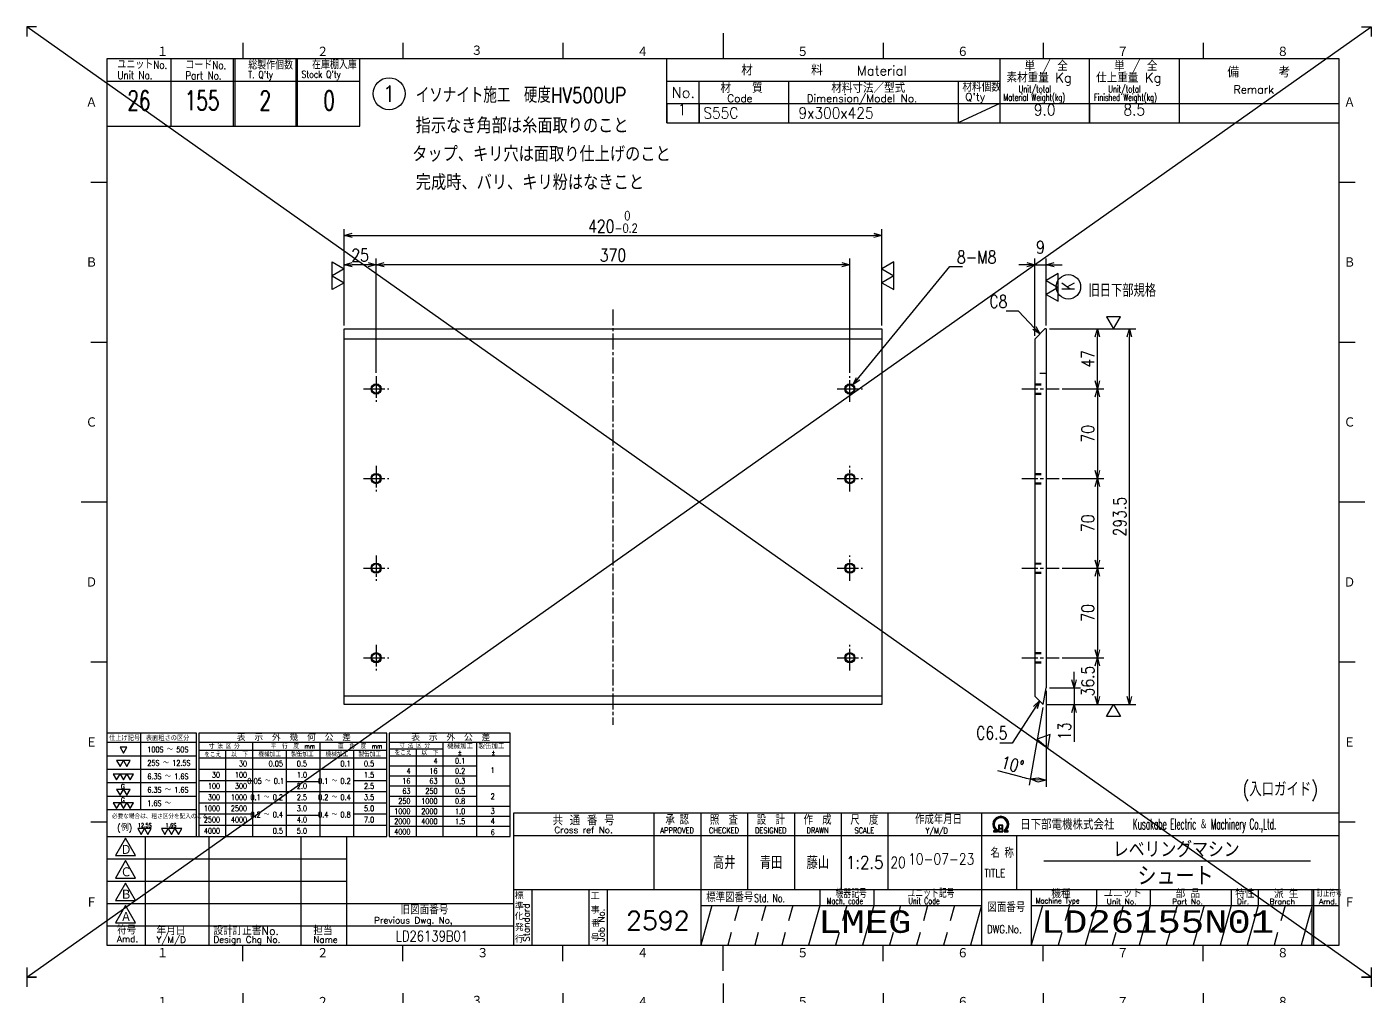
# Model space of a CAD drawing. Extents: x 0 to 1050, y 0 to 1485.
# Drawn here: x 0 to 1050, y 728 to 1485 of the extents above; entities that cross this region are included whole.
import ezdxf
from ezdxf.enums import TextEntityAlignment as Align

# ---------------------------------------------------------------- set-up
doc = ezdxf.new("R2010")
doc.units = 0
doc.header["$LTSCALE"] = 2.5
for name, pattern in [('GEN3A', [3.5, 2, -1.5]), ('GEN7A', [7.5, 5, -0.75, 1, -0.75]), ('HIDDEN2', [3.5, 2, -1.5])]:
    doc.linetypes.add(name, pattern=pattern)
doc.layers.get('0').update_dxf_attribs({"linetype": 'CONTINUOUS'})
doc.layers.get('DEFPOINTS').update_dxf_attribs({"linetype": 'CONTINUOUS'})
for name, color, linetype in [('2', 5, 'CONTINUOUS'), ('4', 3, 'CONTINUOUS'), ('5', 3, 'CONTINUOUS'), ('6', 52, 'CONTINUOUS'), ('7A', 4, 'GEN7A'), ('8', 1, 'CONTINUOUS'), ('9', 3, 'HIDDEN2'), ('RAHM2', 1, 'CONTINUOUS'), ('RAHM3', 52, 'CONTINUOUS')]:
    doc.layers.add(name, color=color, linetype=linetype)
doc.styles.add('DIMENSION', font='monotxt.shx', dxfattribs={"bigfont": 'bigfont.shx'})
doc.styles.get("Standard").update_dxf_attribs({"font": 'romans.shx', "width": 0.8, "bigfont": 'extfont.shx'})
doc.dimstyles.new('GEN-ISO', dxfattribs={"dimscale": 2.5, "dimtxt": 4, "dimasz": 2.5, "dimexe": 2, "dimexo": 1, "dimgap": 1, "dimtad": 3, "dimdec": 3, "dimrnd": 0.001, "dimdsep": 46, "dimtxsty": 'Standard', "dimblk": 'OPEN30', "dimcen": 0, "dimclrt": 52, "dimadec": 0, "dimazin": 0, "dimtp": 0.1, "dimtm": 0.1, "dimtfac": 0.6, "dimtdec": 3, "dimtmove": 2, "dimatfit": 3, "dimldrblk": 'OPEN30', "dimfxl": 1, "dimarcsym": 0})

# ---------------------------------------------------------------- blocks, each defined once
blk = doc.blocks.new('1A3ﾌﾞﾋﾝ')
at = {"layer": 'RAHM2', "color": 5, "linetype": 'Continuous'}
for p, q in [((3, 297), (0, 297)), ((0, 297), (0, 294)), ((217.5, 295), (217.5, 287)), ((417, 297), (420, 297)), ((420, 297), (420, 294)), ((67.5, 292), (67.5, 287)), ((117.5, 292), (117.5, 287)), ((167.5, 292), (167.5, 287)), ((267.5, 292), (267.5, 287)), ((317.5, 292), (317.5, 287)), ((367.5, 292), (367.5, 287)), ((410, 287), (25, 287)), ((25, 287), (25, 10)), ((104, 266), (104, 287)), ((410, 10), (410, 287)), ((25, 266), (64.5, 266)), ((64.5, 266), (104, 266)), ((20, 248.5), (25, 248.5)), ((410, 248.5), (415, 248.5)), ((20, 198.5), (25, 198.5)), ((410, 198.5), (415, 198.5)), ((17, 148.5), (25, 148.5)), ((410, 148.5), (418, 148.5)), ((20, 98.5), (25, 98.5)), ((410, 98.5), (415, 98.5)), ((20, 48.5), (25, 48.5)), ((410, 48.5), (415, 48.5)), ((25, 10), (410, 10)), ((67.5, 5), (67.5, 10)), ((117.5, 5), (117.5, 10)), ((217.5, 2), (217.5, 10)), ((267.5, 5), (267.5, 10)), ((317.5, 5), (317.5, 10)), ((367.5, 5), (367.5, 10)), ((0, 3), (0, 0)), ((0, 0), (3, 0)), ((420, 0), (417, 0)), ((420, 3), (420, 0))]:
    blk.add_line(p, q, dxfattribs=at)
at = {"layer": 'RAHM2', "color": 7, "linetype": 'Continuous'}
for p, q in [((45, 287), (45, 266)), ((64.5, 287), (64.5, 266)), ((65, 287), (65, 266)), ((84, 287), (84, 266)), ((84.5, 287), (84.5, 266)), ((200, 267), (200, 287)), ((304, 287), (304, 267)), ((332, 267), (332, 287)), ((360, 287), (360, 267)), ((25, 280), (64.5, 280)), ((64.5, 280), (104, 280)), ((200, 280), (304, 280)), ((210, 267), (210, 280)), ((238, 280), (238, 267)), ((291, 280), (291, 267)), ((200, 273), (410, 273)), ((200, 267), (410, 267)), ((195.93, 51.26), (195.93, 27.42)), ((210.55, 51.26), (210.55, 10)), ((225.18, 51.26), (225.18, 27.42)), ((239.8, 51.26), (239.8, 27.42)), ((254.43, 51.26), (254.43, 27.42)), ((269.05, 51.26), (269.05, 27.42)), ((298.3, 51.26), (298.3, 10)), ((25, 44), (100, 44)), ((37, 44), (37, 10)), ((56.8, 44), (56.8, 10)), ((85.6, 44), (85.6, 10)), ((100, 10), (100, 44)), ((152.05, 44.26), (410, 44.26)), ((269.05, 44.26), (269.05, 27.42)), ((298.3, 44.26), (298.3, 44.26)), ((309.17, 44.26), (309.17, 27.42)), ((25, 37), (100, 37)), ((25, 30), (100, 30)), ((152.05, 27.42), (410, 27.42)), ((157.77, 27.42), (157.77, 10)), ((175.59, 27.42), (175.59, 10)), ((181.3, 27.42), (181.3, 10)), ((247.73, 27.42), (247.73, 22.42)), ((264.59, 27.42), (264.59, 22.42)), ((313.83, 27.42), (313.83, 10)), ((334.15, 27.42), (334.15, 22.42)), ((351, 27.42), (351, 22.42)), ((376.29, 27.42), (376.29, 22.42)), ((384.72, 27.42), (384.72, 22.42)), ((401.57, 10), (401.57, 27.42)), ((402.07, 10), (402.07, 27.42)), ((25, 23), (100, 23)), ((100, 23), (152.05, 23)), ((210.55, 22.42), (298.3, 22.42)), ((313.83, 22.42), (410, 22.42)), ((25, 16), (100, 16)), ((100, 16), (152.05, 16)), ((167.5, 5), (167.5, 10))]:
    blk.add_line(p, q, dxfattribs=at)
at = {"layer": 'RAHM2', "color": 3, "linetype": 'Continuous'}
for p, q in [((317.73, 36.35), (401.03, 36.35)), ((214.02, 22.42), (210.55, 10)), ((247.73, 22.42), (244.26, 10)), ((264.59, 22.42), (261.12, 10)), ((298.3, 22.42), (294.83, 10)), ((334.15, 22.42), (330.68, 10)), ((351, 22.42), (347.54, 10)), ((376.29, 22.42), (372.82, 10)), ((384.72, 22.42), (381.25, 10))]:
    blk.add_line(p, q, dxfattribs=at)
at = {"layer": 'RAHM2', "color": 3, "linetype": 'GEN3A'}
for p, q in [((222.44, 22.42), (218.98, 10)), ((230.87, 22.42), (227.41, 10)), ((239.3, 22.42), (235.84, 10)), ((256.16, 22.42), (252.69, 10)), ((273.01, 22.42), (269.55, 10)), ((281.44, 22.42), (277.98, 10)), ((289.87, 22.42), (286.41, 10)), ((325.72, 22.42), (322.25, 10)), ((342.57, 22.42), (339.11, 10)), ((359.43, 22.42), (355.97, 10)), ((367.86, 22.42), (364.39, 10)), ((393.14, 22.42), (389.68, 10))]:
    blk.add_line(p, q, dxfattribs=at)
at = {"layer": 'RAHM2', "color": 5, "linetype": 'Continuous'}
blk.add_lwpolyline([(410, 51.26), (152.05, 51.26), (152.05, 10)], dxfattribs=at)
at = {"layer": 'RAHM2', "color": 7, "linetype": 'Continuous'}
for points in [[(303.62, 47.51), (303.62, 45.4), (304.92, 45.4), (304.92, 47.51), (303.62, 47.51)], [(303.77, 47.36), (303.77, 46.53), (304.77, 46.53), (304.77, 47.36), (303.77, 47.36)], [(304.77, 46.38), (304.77, 45.55), (303.77, 45.55), (303.77, 46.38), (304.77, 46.38)], [(302.02, 45.4), (303.22, 45.4), (303.22, 46.01)], [(302.02, 45.58), (302.97, 45.58), (302.97, 45.91)], [(302.72, 45.82), (302.72, 45.75), (302.02, 45.75), (302.02, 45.4)], [(305.32, 45.98), (305.32, 45.4), (306.58, 45.4), (306.58, 45.75), (305.85, 45.75), (305.85, 45.8)], [(305.57, 45.87), (305.57, 45.58), (306.58, 45.58)]]:
    blk.add_lwpolyline(points, dxfattribs=at)
for points in [[(30.79, 43.41), (27.65, 37.97), (33.92, 37.97)], [(30.79, 36.41), (27.65, 30.97), (33.92, 30.97)], [(30.79, 29.41), (27.65, 23.97), (33.92, 23.97)], [(30.79, 22.41), (27.65, 16.97), (33.92, 16.97)]]:
    blk.add_lwpolyline(points, close=True, dxfattribs=at)
at = {"layer": 'RAHM2', "color": 3, "linetype": 'Continuous'}
for points in [[(317.29, 22.42), (313.83, 10)], [(401.57, 22.42), (401.57, 22.42), (398.11, 10)]]:
    blk.add_lwpolyline(points, dxfattribs=at)
at = {"layer": 'RAHM2', "color": 7, "linetype": 'Continuous'}
for radius, start, end in [(2.5, 308.2706, 230.8952), (2.28, 303.9949, 234.4013), (2.06, 299.8294, 238.4756)]:
    blk.add_arc((304.3, 47.76), radius, start, end, dxfattribs=at)
at = {"layer": 'RAHM2', "color": 5, "linetype": 'Continuous'}
for s, p in [('１', (40.6, 287.58)), ('２', (90.6, 287.58)), ('４', (190.6, 287.58)), ('５', (240.6, 287.58)), ('６', (290.6, 287.58)), ('７', (340.6, 287.58)), ('８', (390.6, 287.58)), ('Ａ', (18.36, 271.74)), ('Ａ', (411.44, 271.74)), ('Ｂ', (18.36, 221.74)), ('Ｂ', (411.44, 221.74)), ('Ｃ', (18.36, 171.74)), ('Ｃ', (411.44, 171.74)), ('Ｄ', (18.36, 121.74)), ('Ｄ', (411.44, 121.74)), ('Ｅ', (18.36, 71.74)), ('Ｅ', (411.44, 71.74)), ('Ｆ', (18.36, 21.74)), ('Ｆ', (411.44, 21.74)), ('１', (40.6, 5.87)), ('２', (90.6, 5.87)), ('３', (140.6, 5.87)), ('４', (190.6, 5.87)), ('５', (240.6, 5.87)), ('６', (290.6, 5.87)), ('７', (340.6, 5.87)), ('８', (390.6, 5.87))]:
    blk.add_text(s, height=3.31, dxfattribs=at).set_placement(p)
blk.add_text('３', height=3.31, dxfattribs=at).set_placement((140.6, 289.58), align=Align.MIDDLE)
at = {"layer": 'RAHM2', "color": 7, "linetype": 'Continuous'}
for s, height, width, p in [('ユニットNo.', 2.5, 0.8, (28.29, 283.92)), ('コードNo.', 2.5, 0.8, (49.52, 283.81)), ('総製作個数', 2.5, 0.8, (69.17, 283.72)), ('在庫棚入庫', 2.5, 0.8, (89.08, 283.82)), ('Unit No.', 2.5, 0.8, (28.29, 280.64)), ('Part No.', 2.5, 0.8, (49.52, 280.53)), ("T. Q'ty", 2.2, 0.8, (69.17, 280.96)), ("Stock Q'ty", 2.2, 0.8, (85.8, 281.06)), ('材料個数', 3, 0.8, (292.32, 276.75)), ('Unit/total', 2.2, 0.7, (309.86, 276.49)), ('Unit/total', 2.2, 0.7, (337.86, 276.49)), ('Material Weight(kg)', 2.2, 0.68, (305.1, 273.86)), ('Finished Weight(kg)', 2.2, 0.68, (333.46, 273.86)), ('作成年月日', 3, 0.7, (277.49, 47.82)), ('Y/M/D', 1.8, 0.8, (280.79, 44.87)), ('Kusakabe Electric ＆ Machinery Co.,Ltd.', 3.3108, 0.5, (345.56, 46.19)), ('名 称', 3, 0.7, (301.06, 37.33)), ('20', 3.5, 0.8, (269.81, 34.08)), ('TITLE', 2.5, 0.8, (299.18, 31.25)), ('標準図番号', 3, 0.7, (212.26, 23.44)), ('Std. No.', 2.5, 0.7, (227.23, 23.44)), ('機器記号', 2.5, 0.7, (252.65, 24.77)), ('ユニット記号', 2.5, 0.7, (275.14, 24.85)), ('訂正符号', 2, 0.7, (403.01, 25.16)), ('Mach. code', 2, 0.7, (249.86, 22.83)), ('Unit Code', 2, 0.7, (275.45, 22.83)), ('図面番号', 3, 0.7, (300.15, 20.37)), ('Machine Type', 1.7, 0.9, (315.15, 23.05))]:
    blk.add_text(s, height=height, dxfattribs=dict(at, width=width)).set_placement(p)
for s, height, p in [('単 / 全', 3, (311.71, 283.26)), ('単 / 全', 3, (339.71, 283.26)), ('材\u3000\u3000\u3000\u3000\u3000料', 3.311, (223.18, 281.82)), ('Material', 3, (259.34, 281.82)), ('素材重量 Kg', 3, (306.08, 279.63)), ('仕上重量 Kg', 3, (334.08, 279.63)), ('備     考', 3.311, (375.08, 281.21)), ('No.', 3.311, (201.5, 274.82)), ('材\u3000\u3000質', 3, (216.68, 276.39)), ('材料寸法／型式', 3, (251.33, 276.39)), ('Remark', 2.5, (377.03, 276.16)), ('Code', 2.4, (218.82, 273.45)), ('Dimension/Model No.', 2.4, (243.65, 273.45)), ("Q'ty", 2.4, (293.19, 273.93)), ('Ｄ', 3.2, (29.23, 38.2)), ('Ｃ', 3.2, (29.23, 31.2)), ('Ｂ', 3.2, (29.23, 24.2)), ('標', 2, (152.44, 24.43)), ('工', 2, (176.15, 24.24)), ('機種', 2.4, (320.08, 24.76)), ('ユニット', 2.4, (336.39, 24.96)), ('部 品', 2.4, (358.93, 24.79)), ('特性', 2.4, (377.55, 24.78)), ('派 生', 2.4, (389.65, 24.72)), ('旧図面番号', 2.5, (116.71, 19.69)), ('準', 2, (152.47, 21.11)), ('事', 2, (176.17, 19.92)), ('Unit No.', 1.7, (337.39, 22.76)), ('Part No.', 1.7, (357.81, 22.76)), ('Dir.', 1.7, (378.09, 22.76)), ('Branch', 1.7, (388.28, 22.76)), ('Amd.', 1.7, (403.74, 22.76)), ('Ａ', 3.2, (29.23, 17.2)), ('Previous Dwg. No,', 2, (108.5, 16.75)), ('化', 2, (152.37, 17.95)), ('番', 2, (176.31, 15.76)), ('Amd.', 2, (28.17, 10.93)), ('符号', 2.5, (28.17, 13.37)), ('Y/M/D', 2, (40.49, 10.7)), ('年月日', 2.5, (40.49, 13.14)), ('設計訂正書No.', 2.5, (58.29, 13.18)), ('Design Chg No.', 2, (58.29, 10.75)), ('担当', 2.5, (89.5, 13.18)), ('Name', 2, (89.5, 10.75)), ('行', 2, (152.46, 10.82)), ('発', 2, (152.46, 14.47)), ('号', 2, (176.11, 11.28))]:
    blk.add_text(s, height=height, dxfattribs=at).set_placement(p)
for s, height, p in [('共 通 番 号', 3, (173.93, 49.14)), ('Cross ref No.', 2, (173.93, 46.01))]:
    blk.add_text(s, height=height, dxfattribs=at).set_placement(p, align=Align.MIDDLE)
for s, height, width, p in [('承 認', 3, 0.7, (203.18, 49.35)), ('照  査', 3, 0.7, (217.8, 49.35)), ('設  計', 3, 0.7, (232.43, 49.35)), ('作  成', 3, 0.7, (247.05, 49.35)), ('尺  度', 3, 0.7, (261.67, 49.35)), ('APPROVED', 1.8, 0.8, (203.18, 45.85)), ('CHECKED', 1.8, 0.8, (217.8, 45.85)), ('DESIGNED', 1.8, 0.8, (232.43, 45.85)), ('DRAWN', 1.8, 0.8, (247.05, 45.85)), ('SCALE', 1.8, 0.8, (261.67, 45.85)), ('DWG.No.', 2.5, 0.8, (305.41, 14.96))]:
    blk.add_text(s, height=height, dxfattribs=dict(at, width=width)).set_placement(p, align=Align.MIDDLE)
at = {"layer": 'RAHM2', "color": 7, "linetype": 'Continuous', "width": 0.844147}
blk.add_text('日下部電機株式会社', height=3.311, dxfattribs=at).set_placement((310.35, 46.06), (339.79, 46.06), align=Align.FIT)
at = {"layer": 'RAHM2', "color": 7, "linetype": 'Continuous'}
for s, p in [('Standard', (157.07, 11.05)), ('Job No.', (180.5, 11.05))]:
    blk.add_text(s, height=2, rotation=90, dxfattribs=at).set_placement(p)
at = {"layer": 'RAHM2', "color": 5, "linetype": 'Continuous', "width": 0.7}
for tag, p in [('HEADER3', (35, 274.01)), ('HEADER4', (54.75, 274)), ('HEADER15', (74.49, 274)), ('HEADER16', (94.43, 274))]:
    blk.add_attdef(tag, text='', height=6, dxfattribs=at).set_placement(p, align=Align.MIDDLE)
at = {"layer": 'RAHM2', "color": 7, "linetype": 'Continuous'}
blk.add_attdef('HEADER5', text='', height=2.5, dxfattribs=at).set_placement((63.69, 267.1), align=Align.BOTTOM_RIGHT)
for tag, height, width, p in [('HEADER1', 5, 0.9, (359.12, 40.15)), ('HEADER25', 3.2, 0.63, (46.91, 40.38)), ('HEADER23', 3.33, 0.8, (71.4, 40.2)), ('HEADER24', 3.5, 0.8, (92.57, 40.22)), ('HEADER7', 5, 0.8, (174.38, 35.8)), ('GEN-TITLE-SCA', 4, 0.85, (261.79, 35.85)), ('HEADER22', 3.2, 0.63, (46.91, 33.38)), ('HEADER20', 3.33, 0.8, (71.4, 33.2)), ('HEADER21', 3.5, 0.8, (92.57, 33.22)), ('HEADER2', 6, 0.9, (358.89, 31.68)), ('HEADER19', 3.2, 0.63, (46.91, 26.38)), ('HEADER17', 3.33, 0.8, (71.4, 26.2)), ('HEADER18', 3.5, 0.8, (92.57, 26.22)), ('HEADER11', 3.2, 0.63, (46.91, 19.38)), ('HEADER9', 3.33, 0.8, (71.4, 19.2)), ('HEADER10', 3.5, 0.8, (92.57, 19.22)), ('HEADER14', 3.31, 0.8, (126.54, 12.82))]:
    blk.add_attdef(tag, text='', height=height, dxfattribs=dict(at, width=width)).set_placement(p, align=Align.MIDDLE)
at = {"layer": 'RAHM2', "color": 7, "linetype": 'Continuous', "width": 0.8}
blk.add_attdef('GEN-TITLE-DAT', text='', height=3.5, dxfattribs=at).set_placement((275.35, 34.1), align=Align.BOTTOM_LEFT)
at = {"layer": 'RAHM2', "color": 5, "linetype": 'Continuous'}
blk.add_attdef('HEADER6', text='', height=5.8, dxfattribs=at).set_placement((207.09, 13.03), align=Align.BOTTOM_RIGHT)
at = {"layer": 'RAHM2', "color": 5, "linetype": 'Continuous', "style": 'DIMENSION', "width": 1.2}
for tag, p in [('HEADER13', (213.56, 11.75)), ('HEADER12', (247.26, 11.72)), ('GEN-TITLE-DWG', (316.79, 11.74))]:
    blk.add_attdef(tag, text='', height=7.02, dxfattribs=at).set_placement(p, align=Align.BOTTOM_LEFT)
at = {"layer": 'RAHM2', "color": 5, "linetype": 'Continuous', "style": 'DIMENSION'}
blk.add_attdef('HEADER8', text='', height=7.02, dxfattribs=at).set_placement((408.58, 11.71), align=Align.BOTTOM_RIGHT)
blk = doc.blocks.new('STDBUHIN')
at = {"color": 7}
for p, q in [((0, 0), (0, -6)), ((10, 0), (10, -6)), ((38, 0), (38, -6)), ((91, 0), (91, -6)), ((104, 0), (104, -6)), ((132, 0), (132, -6)), ((160, 0), (160, -6)), ((0, -6), (210, -6))]:
    blk.add_line(p, q, dxfattribs=at)
at = {"layer": 'RAHM3', "color": 7, "width": 0.9}
for tag, p in [('1GENST', (4.710911, -4.609434)), ('4GENST', (96.434633, -4.658422)), ('5GENST', (118, -4.729)), ('6GENST', (146, -4.729))]:
    blk.add_attdef(tag, text='', height=3.5, dxfattribs=at).set_placement(p, align=Align.BOTTOM_CENTER)
at = {"layer": 'RAHM3', "color": 7}
for tag, p, width in [('2GENST', (11.373533, -4.658422), 0.8), ('3GENST', (41.070972, -4.658422), 0.8), ('7GENST', (162.759538, -4.671383), 0.9)]:
    blk.add_attdef(tag, p, '', height=3.5, dxfattribs=dict(at, width=width))
blk = doc.blocks.new('_Open30')
at = {"color": 0, "linetype": 'ByBlock', "lineweight": -2}
for p, q in [((-1, 0.27), (0, 0)), ((0, 0), (-1, -0.27)), ((0, 0), (-1, 0))]:
    blk.add_line(p, q, dxfattribs=at)
blk = doc.blocks.new('*D21')
at = {"layer": '5', "color": 0, "lineweight": -2, "transparency": 16777216}
for p, q in [((247.8, 1251.6), (247.8, 1327)), ((667.8, 1251.6), (667.8, 1327)), ((254.1, 1322), (661.6, 1322))]:
    blk.add_line(p, q, dxfattribs=at)
at = {"layer": 'DEFPOINTS', "color": 0, "transparency": 16777216}
for p in [(667.8, 1322), (247.8, 1249.1), (667.8, 1249.1)]:
    blk.add_point(p, dxfattribs=at)
at = {"layer": '5', "color": 0, "lineweight": -2, "transparency": 16777216, "xscale": 6.25, "yscale": 6.25, "zscale": 6.25, "rotation": 180}
blk.add_blockref('_Open30', (247.8, 1322), dxfattribs=at)
at = {"layer": '5', "color": 0, "lineweight": -2, "transparency": 16777216, "xscale": 6.25, "yscale": 6.25, "zscale": 6.25}
blk.add_blockref('_Open30', (667.8, 1322), dxfattribs=at)
at = {"layer": '5', "color": 52, "transparency": 16777216, "insert": (457.8, 1332.6), "char_height": 10, "attachment_point": 5}
blk.add_mtext('420\\H7;\\S  0^ -0.2;', dxfattribs=at)
blk = doc.blocks.new('*D22')
at = {"layer": '5', "color": 0, "lineweight": -2, "transparency": 16777216}
for p, q in [((272.8, 1214.6), (272.8, 1304.1)), ((642.8, 1214.6), (642.8, 1304.1)), ((636.6, 1299.1), (279.1, 1299.1))]:
    blk.add_line(p, q, dxfattribs=at)
at = {"layer": 'DEFPOINTS', "color": 0, "transparency": 16777216}
for p in [(272.8, 1299.1), (272.8, 1212.1), (642.8, 1212.1)]:
    blk.add_point(p, dxfattribs=at)
at = {"layer": '5', "color": 0, "lineweight": -2, "transparency": 16777216, "xscale": 6.25, "yscale": 6.25, "zscale": 6.25, "rotation": 180}
blk.add_blockref('_Open30', (272.8, 1299.1), dxfattribs=at)
at = {"layer": '5', "color": 0, "lineweight": -2, "transparency": 16777216, "xscale": 6.25, "yscale": 6.25, "zscale": 6.25}
blk.add_blockref('_Open30', (642.8, 1299.1), dxfattribs=at)
at = {"layer": '5', "color": 52, "transparency": 16777216, "insert": (457.8, 1306.6), "char_height": 10, "attachment_point": 5}
blk.add_mtext('370', dxfattribs=at)
blk = doc.blocks.new('GENBALLOON1')
blk.add_circle((0, 0), 5)
at = {"flags": 1}
blk.add_attdef('GEN_PARENT', text='', height=2.5, dxfattribs=at).set_placement((0, 0), align=Align.MIDDLE)
blk.add_attdef('REF_NO', text='', height=3.5).set_placement((0, 0), align=Align.MIDDLE)
at = {"color": 7, "flags": 1}
for tag, p in [('5GENINF', (6.43, 0.96)), ('6GENINF', (6.43, 0.63)), ('7GENINF', (6.43, 0.3)), ('8GENINF', (6.43, -0.04)), ('9GENINF', (6.43, -0.37)), ('3GENINF', (6.43, -2.34)), ('4GENINF', (6.43, -2.67)), ('10GENINF', (6.43, -0.7)), ('11GENINF', (6.43, -1)), ('12GENINF', (6.43, -1.34)), ('13GENINF', (6.43, -1.67)), ('14GENINF', (6.43, -2)), ('15GENINF', (6.43, -3)), ('16GENINF', (6.43, -3.34)), ('17GENINF', (6.43, -3.7)), ('18GENINF', (6.43, -4.04)), ('19GENINF', (6.43, -4.37)), ('20GENINF', (6.43, -4.7)), ('21GENINF', (6.43, -5.04)), ('22GENINF', (6.43, -5.37))]:
    blk.add_attdef(tag, p, '', height=0.2, dxfattribs=at)
blk = doc.blocks.new('*D23')
at = {"layer": '5', "color": 0, "lineweight": -2, "transparency": 16777216}
for p, q in [((247.8, 1251.6), (247.8, 1304.1)), ((272.8, 1214.6), (272.8, 1304.1)), ((266.6, 1299.1), (254.1, 1299.1))]:
    blk.add_line(p, q, dxfattribs=at)
at = {"layer": 'DEFPOINTS', "color": 0, "transparency": 16777216}
for p in [(247.8, 1299.1), (247.8, 1249.1), (272.8, 1212.1)]:
    blk.add_point(p, dxfattribs=at)
at = {"layer": '5', "color": 0, "lineweight": -2, "transparency": 16777216, "xscale": 6.25, "yscale": 6.25, "zscale": 6.25, "rotation": 180}
blk.add_blockref('_Open30', (247.8, 1299.1), dxfattribs=at)
at = {"layer": '5', "color": 0, "lineweight": -2, "transparency": 16777216, "xscale": 6.25, "yscale": 6.25, "zscale": 6.25}
blk.add_blockref('_Open30', (272.8, 1299.1), dxfattribs=at)
at = {"layer": '5', "color": 52, "transparency": 16777216, "insert": (260.3, 1306.6), "char_height": 10, "attachment_point": 5}
blk.add_mtext('25', dxfattribs=at)
blk = doc.blocks.new('*D24')
at = {"layer": '5', "color": 0, "lineweight": -2, "transparency": 16777216}
for p, q in [((808.7, 1202.1), (841.2, 1202.1)), ((836.2, 1195.8), (836.2, 1138.3)), ((808.7, 1132.1), (841.2, 1132.1))]:
    blk.add_line(p, q, dxfattribs=at)
at = {"layer": 'DEFPOINTS', "color": 0, "transparency": 16777216}
for p in [(806.2, 1202.1), (806.2, 1132.1), (836.2, 1132.1)]:
    blk.add_point(p, dxfattribs=at)
at = {"layer": '5', "color": 0, "lineweight": -2, "transparency": 16777216, "xscale": 6.25, "yscale": 6.25, "zscale": 6.25}
for p, rotation in [((836.2, 1202.1), 90), ((836.2, 1132.1), 270)]:
    blk.add_blockref('_Open30', p, dxfattribs=dict(at, rotation=rotation))
at = {"layer": '5', "color": 52, "transparency": 16777216, "insert": (828.7, 1167.1), "char_height": 10, "attachment_point": 5, "rotation": 90}
blk.add_mtext('70', dxfattribs=at)
blk = doc.blocks.new('*D25')
at = {"layer": '5', "color": 0, "lineweight": -2, "transparency": 16777216}
for p, q in [((798.7, 1249.1), (866.2, 1249.1)), ((861.2, 961.8), (861.2, 1242.8)), ((796.4, 955.6), (866.2, 955.6))]:
    blk.add_line(p, q, dxfattribs=at)
at = {"layer": 'DEFPOINTS', "color": 0, "transparency": 16777216}
for p in [(796.2, 1249.1), (861.2, 1249.1), (793.9, 955.6)]:
    blk.add_point(p, dxfattribs=at)
at = {"layer": '5', "color": 0, "lineweight": -2, "transparency": 16777216, "xscale": 6.25, "yscale": 6.25, "zscale": 6.25}
for p, rotation in [((861.2, 1249.1), 90), ((861.2, 955.6), 270)]:
    blk.add_blockref('_Open30', p, dxfattribs=dict(at, rotation=rotation))
at = {"layer": '5', "color": 52, "transparency": 16777216, "insert": (853.7, 1102.3), "char_height": 10, "attachment_point": 5, "rotation": 90}
blk.add_mtext('293.5', dxfattribs=at)
blk = doc.blocks.new('*D26')
at = {"layer": '5', "color": 0, "lineweight": -2, "transparency": 16777216}
for p, q in [((808.7, 1062.1), (841.2, 1062.1)), ((836.2, 1055.8), (836.2, 998.3)), ((808.7, 992.1), (841.2, 992.1))]:
    blk.add_line(p, q, dxfattribs=at)
at = {"layer": 'DEFPOINTS', "color": 0, "transparency": 16777216}
for p in [(806.2, 1062.1), (806.2, 992.1), (836.2, 992.1)]:
    blk.add_point(p, dxfattribs=at)
at = {"layer": '5', "color": 0, "lineweight": -2, "transparency": 16777216, "xscale": 6.25, "yscale": 6.25, "zscale": 6.25}
for p, rotation in [((836.2, 1062.1), 90), ((836.2, 992.1), 270)]:
    blk.add_blockref('_Open30', p, dxfattribs=dict(at, rotation=rotation))
at = {"layer": '5', "color": 52, "transparency": 16777216, "insert": (828.7, 1027.1), "char_height": 10, "attachment_point": 5, "rotation": 90}
blk.add_mtext('70', dxfattribs=at)
blk = doc.blocks.new('*D27')
at = {"layer": '5', "color": 0, "lineweight": -2, "transparency": 16777216}
for p, q in [((808.7, 992.1), (841.2, 992.1)), ((836.2, 985.8), (836.2, 961.8)), ((796.4, 955.6), (841.2, 955.6))]:
    blk.add_line(p, q, dxfattribs=at)
at = {"layer": 'DEFPOINTS', "color": 0, "transparency": 16777216}
for p in [(806.2, 992.1), (793.9, 955.6), (836.2, 955.6)]:
    blk.add_point(p, dxfattribs=at)
at = {"layer": '5', "color": 0, "lineweight": -2, "transparency": 16777216, "xscale": 6.25, "yscale": 6.25, "zscale": 6.25}
for p, rotation in [((836.2, 992.1), 90), ((836.2, 955.6), 270)]:
    blk.add_blockref('_Open30', p, dxfattribs=dict(at, rotation=rotation))
at = {"layer": '5', "color": 52, "transparency": 16777216, "insert": (828.7, 973.8), "char_height": 10, "attachment_point": 5, "rotation": 90}
blk.add_mtext('36.5', dxfattribs=at)
blk = doc.blocks.new('*D28')
at = {"layer": '5', "color": 0, "lineweight": -2, "transparency": 16777216}
for p, q in [((808.7, 1132.1), (841.2, 1132.1)), ((836.2, 1125.8), (836.2, 1068.3)), ((808.7, 1062.1), (841.2, 1062.1))]:
    blk.add_line(p, q, dxfattribs=at)
at = {"layer": 'DEFPOINTS', "color": 0, "transparency": 16777216}
for p in [(806.2, 1132.1), (806.2, 1062.1), (836.2, 1062.1)]:
    blk.add_point(p, dxfattribs=at)
at = {"layer": '5', "color": 0, "lineweight": -2, "transparency": 16777216, "xscale": 6.25, "yscale": 6.25, "zscale": 6.25}
for p, rotation in [((836.2, 1132.1), 90), ((836.2, 1062.1), 270)]:
    blk.add_blockref('_Open30', p, dxfattribs=dict(at, rotation=rotation))
at = {"layer": '5', "color": 52, "transparency": 16777216, "insert": (828.7, 1097.1), "char_height": 10, "attachment_point": 5, "rotation": 90}
blk.add_mtext('70', dxfattribs=at)
blk = doc.blocks.new('*D29')
at = {"layer": '5', "color": 0, "lineweight": -2, "transparency": 16777216}
for p, q in [((798.7, 1249.1), (841.2, 1249.1)), ((836.2, 1208.3), (836.2, 1242.8)), ((808.7, 1202.1), (841.2, 1202.1))]:
    blk.add_line(p, q, dxfattribs=at)
at = {"layer": 'DEFPOINTS', "color": 0, "transparency": 16777216}
for p in [(796.2, 1249.1), (836.2, 1249.1), (806.2, 1202.1)]:
    blk.add_point(p, dxfattribs=at)
at = {"layer": '5', "color": 0, "lineweight": -2, "transparency": 16777216, "xscale": 6.25, "yscale": 6.25, "zscale": 6.25}
for p, rotation in [((836.2, 1249.1), 90), ((836.2, 1202.1), 270)]:
    blk.add_blockref('_Open30', p, dxfattribs=dict(at, rotation=rotation))
at = {"layer": '5', "color": 52, "transparency": 16777216, "insert": (828.7, 1225.6), "char_height": 10, "attachment_point": 5, "rotation": 90}
blk.add_mtext('47', dxfattribs=at)
blk = doc.blocks.new('*D30')
at = {"layer": '5', "color": 0, "lineweight": -2, "transparency": 16777216}
for p, q in [((787.2, 1243.6), (787.2, 1304.1)), ((796.2, 1251.6), (796.2, 1304.1)), ((781, 1299.1), (774.7, 1299.1)), ((787.2, 1299.1), (796.2, 1299.1)), ((802.5, 1299.1), (808.7, 1299.1))]:
    blk.add_line(p, q, dxfattribs=at)
at = {"layer": 'DEFPOINTS', "color": 0, "transparency": 16777216}
for p in [(796.2, 1299.1), (787.2, 1241.1), (796.2, 1249.1)]:
    blk.add_point(p, dxfattribs=at)
at = {"layer": '5', "color": 0, "lineweight": -2, "transparency": 16777216, "xscale": 6.25, "yscale": 6.25, "zscale": 6.25}
blk.add_blockref('_Open30', (787.2, 1299.1), dxfattribs=at)
at = {"layer": '5', "color": 0, "lineweight": -2, "transparency": 16777216, "xscale": 6.25, "yscale": 6.25, "zscale": 6.25, "rotation": 180}
blk.add_blockref('_Open30', (796.2, 1299.1), dxfattribs=at)
at = {"layer": '5', "color": 52, "transparency": 16777216, "insert": (791.7, 1312.8), "char_height": 10, "attachment_point": 5}
blk.add_mtext('9', dxfattribs=at)
blk = doc.blocks.new('*D31')
at = {"layer": '5', "color": 0, "lineweight": -2, "transparency": 16777216}
for p, q in [((818, 974.8), (818, 981.1)), ((798.7, 968.6), (823, 968.6)), ((818, 968.6), (818, 955.6)), ((796.4, 955.6), (823, 955.6)), ((818, 949.3), (818, 926.3))]:
    blk.add_line(p, q, dxfattribs=at)
at = {"layer": 'DEFPOINTS', "color": 0, "transparency": 16777216}
for p in [(796.2, 968.6), (793.9, 955.6), (818, 955.6)]:
    blk.add_point(p, dxfattribs=at)
at = {"layer": '5', "color": 0, "lineweight": -2, "transparency": 16777216, "xscale": 6.25, "yscale": 6.25, "zscale": 6.25}
for p, rotation in [((818, 968.6), 270), ((818, 955.6), 90)]:
    blk.add_blockref('_Open30', p, dxfattribs=dict(at, rotation=rotation))
at = {"layer": '5', "color": 52, "transparency": 16777216, "insert": (810.5, 934.7), "char_height": 10, "attachment_point": 5, "rotation": 90}
blk.add_mtext('13', dxfattribs=at)
blk = doc.blocks.new('*D32')
at = {"layer": '5', "color": 0, "lineweight": -2, "transparency": 16777216}
for p, q in [((796.2, 966.1), (796.2, 891.3)), ((793.5, 953.1), (782.8, 892.4)), ((777.5, 898.7), (758.4, 903.8))]:
    blk.add_line(p, q, dxfattribs=at)
for start, end in [(255.0467, 260), (264.9533, 265.0467)]:
    blk.add_arc((796.2, 968.6), 72.3, start, end, dxfattribs=at)
at = {"layer": 'DEFPOINTS', "color": 0, "transparency": 16777216}
for p in [(796.2, 1249.1), (796.2, 968.6), (796.2, 968.6), (793.9, 955.6), (792, 896.4)]:
    blk.add_point(p, dxfattribs=at)
at = {"layer": '5', "color": 0, "lineweight": -2, "transparency": 16777216, "xscale": 6.25, "yscale": 6.25, "zscale": 6.25}
for p, rotation in [((783.6, 897.4), 172.4766451983623), ((796.2, 896.3), 357.5233548016382)]:
    blk.add_blockref('_Open30', p, dxfattribs=dict(at, rotation=rotation))
at = {"layer": '5', "color": 52, "transparency": 16777216, "insert": (769.9, 908.5), "char_height": 10, "attachment_point": 5, "rotation": 345.0467}
blk.add_mtext('10°', dxfattribs=at)
blk = doc.blocks.new('A$C152A366D')
for p, q in [((0, 29.4), (28, 29.4)), ((10.5, 32.2), (10.5, 8.4)), ((28.7, 29.4), (87.5, 29.4)), ((28.7, 26.95), (87.5, 26.95)), ((37.1, 26.95), (37.1, 0)), ((45.5, 29.4), (45.5, 0)), ((56, 26.95), (56, 0)), ((66.5, 29.4), (66.5, 0)), ((77, 26.95), (77, 0)), ((88.2, 29.4), (126, 29.4)), ((88.2, 27.3), (105, 27.3)), ((96.6, 27.3), (96.6, 0)), ((105, 29.4), (105, 0)), ((115.5, 29.4), (115.5, 0)), ((28.7, 24.5), (87.5, 24.5)), ((88.2, 25.2), (126, 25.2)), ((0, 8.4), (28, 8.4))]:
    blk.add_line(p, q)
for points in [[(5.16, 26.02), (6.22, 27.86), (4.1, 27.86), (5.16, 26.02)], [(4.1, 21.82), (5.16, 23.66), (3.04, 23.66), (4.1, 21.82)], [(6.22, 21.82), (7.28, 23.66), (5.16, 23.66), (6.22, 21.82)], [(3.04, 17.62), (4.1, 19.46), (1.98, 19.46), (3.04, 17.62)], [(5.16, 17.62), (6.22, 19.46), (4.1, 19.46), (5.16, 17.62)], [(7.28, 17.62), (8.35, 19.46), (6.22, 19.46), (7.28, 17.62)], [(4.1, 12.86), (5.16, 14.69), (3.04, 14.69), (4.1, 12.86)], [(6.22, 12.86), (7.28, 14.69), (5.16, 14.69), (6.22, 12.86)], [(3.04, 8.66), (4.1, 10.49), (1.98, 10.49), (3.04, 8.66)], [(5.16, 8.66), (6.22, 10.49), (4.1, 10.49), (5.16, 8.66)], [(7.28, 8.66), (8.35, 10.49), (6.22, 10.49), (7.28, 8.66)], [(10.7, 0.61), (11.76, 2.45), (9.63, 2.45), (10.7, 0.61)], [(12.82, 0.61), (13.88, 2.45), (11.76, 2.45), (12.82, 0.61)], [(18.07, 0.61), (19.13, 2.45), (17.01, 2.45), (18.07, 0.61)], [(20.19, 0.61), (21.26, 2.45), (19.13, 2.45), (20.19, 0.61)], [(22.32, 0.61), (23.38, 2.45), (21.26, 2.45), (22.32, 0.61)]]:
    blk.add_lwpolyline(points, close=True)
at = {"layer": '2'}
for points in [[(0, 0), (28, 0), (28, 32.2), (0, 32.2)], [(28.7, 0), (87.5, 0), (87.5, 32.2), (28.7, 32.2)], [(88.2, 0), (126, 0), (126, 32.2), (88.2, 32.2)]]:
    blk.add_lwpolyline(points, close=True, dxfattribs=at)
at = {"layer": '4'}
for p, q in [((0, 25.2), (28, 25.2)), ((0, 21), (28, 21)), ((88.2, 22.05), (115.5, 22.05)), ((28.7, 21), (87.5, 21)), ((28.7, 17.5), (45.5, 17.5)), ((56, 17.15), (66.5, 17.15)), ((77, 17.5), (87.5, 17.5)), ((88.2, 18.9), (115.5, 18.9)), ((0, 16.8), (28, 16.8)), ((28.7, 14), (87.5, 14)), ((88.2, 15.75), (126, 15.75)), ((0, 12.6), (28, 12.6)), ((28.7, 10.5), (87.5, 10.5)), ((88.2, 12.6), (115.5, 12.6)), ((88.2, 9.45), (126, 9.45)), ((28.7, 7), (45.5, 7)), ((56, 6.65), (66.5, 6.65)), ((77, 7), (87.5, 7)), ((88.2, 6.3), (126, 6.3)), ((28.7, 3.5), (87.5, 3.5)), ((88.2, 3.15), (126, 3.15))]:
    blk.add_line(p, q, dxfattribs=at)
at = {"width": 0.9}
for s, height, p in [('仕上げ記号', 1.54, (5.53, 29.91)), ('表面粗さの区分', 1.54, (18.98, 29.91)), ('をこえ', 1.4, (33.04, 24.85)), ('寸 法 区 分', 1.4, (36.67, 27.45)), ('以\u3000下', 1.4, (41.44, 24.85)), ('機械加工', 1.4, (50.85, 24.93)), ('平\u3000行\u3000度\u3000mm', 1.4, (58.11, 27.45)), ('製缶加工', 1.4, (61.11, 24.93)), ('機械加工', 1.4, (71.85, 24.93)), ('直\u3000角\u3000度\u3000mm', 1.4, (79.11, 27.45)), ('製缶加工', 1.4, (82.11, 24.93)), ('をこえ', 1.4, (92.54, 25.38)), ('寸 法 区 分', 1.4, (96.17, 27.62)), ('以\u3000下', 1.4, (100.94, 25.38)), ('機械加工', 1.61, (110.35, 27.35)), ('%%P', 1.4, (110.27, 25.48)), ('製缶加工', 1.61, (120.13, 27.35)), ('%%P', 1.4, (120.77, 25.48))]:
    blk.add_text(s, height=height, dxfattribs=at).set_placement(p, align=Align.CENTER)
for s, p in [('表\u3000示\u3000外\u3000幾\u3000何\u3000公\u3000差', (58.43, 29.86)), ('表\u3000示\u3000外\u3000公\u3000差', (107.45, 29.86))]:
    blk.add_text(s, height=1.96).set_placement(p, align=Align.CENTER)
for s, height, width, p in [('100S ～ 50S', 1.75, 0.8, (12.64, 26.26)), ('25S ～ 12.5S', 1.75, 0.8, (12.64, 22.06)), ('0.1', 1.75, 0.8, (108.79, 22.73)), ('0.2', 1.75, 0.8, (108.79, 19.58)), ('1', 1.75, 0.8, (119.92, 19.81)), ('6.3S ～ 1.6S', 1.75, 0.8, (12.64, 17.86)), ('0.3', 1.75, 0.8, (108.79, 16.43)), ('6.3S ～ 1.6S', 1.75, 0.8, (12.64, 13.66)), ('0.5', 1.75, 0.8, (108.79, 13.28)), ('2', 1.75, 0.8, (119.92, 11.65)), ('1.6S ～ ', 1.75, 0.8, (12.64, 9.46)), ('0.8', 1.75, 0.8, (108.79, 10.13)), ('1.0', 1.75, 0.8, (108.79, 6.98)), ('3', 1.75, 0.8, (119.92, 7.04)), ('必要な場合は、粗さ区分を記入のこと', 1.4, 0.9, (1.56, 5.54)), ('1.5', 1.75, 0.8, (108.79, 3.83)), ('4', 1.75, 0.8, (119.92, 3.89)), ('(例)', 2, 0.9, (3.23, 1.73)), ('12.5S', 1.26, 0.8, (9.67, 2.83)), ('1.6S', 1.26, 0.8, (18.32, 2.83)), ('6', 1.75, 0.8, (119.92, 0.39))]:
    blk.add_text(s, height=height, dxfattribs=dict(width=width)).set_placement(p)
for s, width, p in [('30', 0.8, (43.8, 21.85)), ('0.05', 0.7, (55.02, 21.85)), ('0.5', 0.8, (62.51, 21.85)), ('0.1', 0.7, (76.19, 21.85)), ('0.5', 0.8, (83.51, 21.85)), ('4', 0.8, (94.85, 19.58)), ('16', 0.8, (103.3, 19.58)), ('4', 0.8, (103.3, 22.73)), ('30', 0.8, (35.35, 18.35)), ('100', 0.8, (43.8, 18.35)), ('0.05 ～ 0.1', 0.7, (55.36, 16.42)), ('1.0', 0.8, (62.51, 18.35)), ('0.1 ～ 0.2', 0.7, (76.19, 16.42)), ('1.5', 0.8, (83.51, 18.35)), ('16', 0.8, (94.85, 16.43)), ('63', 0.8, (103.3, 16.43)), ('300', 0.8, (35.35, 11.35)), ('100', 0.8, (35.35, 14.85)), ('1000', 0.8, (43.8, 11.35)), ('300', 0.8, (43.8, 14.85)), ('0.1 ～ 0.2', 0.7, (55.02, 11.35)), ('2.0', 0.8, (62.51, 14.85)), ('2.5', 0.8, (62.51, 11.35)), ('0.2 ～ 0.4', 0.7, (76.19, 11.35)), ('2.5', 0.8, (83.51, 14.85)), ('3.5', 0.8, (83.51, 11.35)), ('63', 0.8, (94.85, 13.28)), ('250', 0.8, (103.3, 13.28)), ('1000', 0.8, (35.35, 7.85)), ('2500', 0.8, (43.8, 7.85)), ('3.0', 0.8, (62.51, 7.85)), ('5.0', 0.8, (83.51, 7.85)), ('1000', 0.8, (94.85, 6.98)), ('250', 0.8, (94.85, 10.13)), ('2000', 0.8, (103.3, 6.98)), ('1000', 0.8, (103.3, 10.13)), ('2500', 0.8, (35.35, 4.35)), ('4000', 0.8, (43.8, 4.35)), ('0.2 ～ 0.4', 0.7, (55.02, 5.93)), ('4.0', 0.8, (62.51, 4.35)), ('0.4 ～ 0.8', 0.7, (76.19, 5.93)), ('7.0', 0.8, (83.51, 4.35)), ('2000', 0.8, (94.85, 3.83)), ('4000', 0.8, (103.3, 3.83)), ('4000', 0.8, (35.35, 0.85)), ('0.5', 0.7, (55.02, 0.85)), ('5.0', 0.8, (62.51, 0.85)), ('4000', 0.8, (94.85, 0.58))]:
    blk.add_text(s, height=1.75, dxfattribs=dict(width=width)).set_placement(p, align=Align.RIGHT)
for p in [(5.6, 14.89), (5.6, 10.69)]:
    blk.add_text('G', height=1.4).set_placement(p, align=Align.RIGHT)

msp = doc.modelspace()

# ---------------------------------------------------------------- linework, layer by layer
msp.add_line((760.0001, 1425), (727.5001, 1410))
at = {"layer": '2'}
for p, q in [((247.8218, 955.572), (247.8218, 1249.072)), ((247.8218, 1249.072), (667.8218, 1249.072)), ((667.8218, 1241.072), (247.8218, 1241.072)), ((667.8218, 1249.072), (667.8218, 955.572)), ((795.2051, 1249.072), (787.2051, 1241.072)), ((787.2051, 1241.072), (787.2051, 962.072)), ((796.2051, 1249.072), (795.2051, 1249.072)), ((796.2051, 1249.072), (796.2051, 968.572)), ((793.9128, 955.572), (796.2051, 968.572)), ((667.8218, 962.072), (247.8218, 962.072)), ((667.8218, 955.572), (247.8218, 955.572)), ((787.2051, 962.072), (793.7051, 955.572)), ((793.9128, 955.572), (793.7051, 955.572))]:
    msp.add_line(p, q, dxfattribs=at)
for centre in [(272.8218, 1202.072), (642.8218, 1202.072), (272.8218, 1132.072), (642.8218, 1132.072), (272.8218, 1062.072), (642.8218, 1062.072), (272.8218, 992.072), (642.8218, 992.072)]:
    msp.add_circle(centre, 3.25, dxfattribs=at)
at = {"layer": '4'}
for centre in [(272.8218, 1202.072), (642.8218, 1202.072), (272.8218, 1132.072), (642.8218, 1132.072), (272.8218, 1062.072), (642.8218, 1062.072), (272.8218, 992.072), (642.8218, 992.072)]:
    msp.add_circle(centre, 4, dxfattribs=at)
at = {"layer": '7A'}
for p, q in [((457.8218, 1264.072), (457.8218, 939.572)), ((272.8218, 1212.072), (272.8218, 1192.072)), ((642.8218, 1192.072), (642.8218, 1212.072)), ((262.8218, 1202.072), (282.8218, 1202.072)), ((632.8218, 1202.072), (652.8218, 1202.072)), ((777.2051, 1202.072), (806.2051, 1202.072)), ((272.8218, 1142.072), (272.8218, 1122.072)), ((642.8218, 1122.072), (642.8218, 1142.072)), ((262.8218, 1132.072), (282.8218, 1132.072)), ((632.8218, 1132.072), (652.8218, 1132.072)), ((777.2051, 1132.072), (806.2051, 1132.072)), ((272.8218, 1072.072), (272.8218, 1052.072)), ((642.8218, 1052.072), (642.8218, 1072.072)), ((262.8218, 1062.072), (282.8218, 1062.072)), ((632.8218, 1062.072), (652.8218, 1062.072)), ((777.2051, 1062.072), (806.2051, 1062.072)), ((272.8218, 1002.072), (272.8218, 982.072)), ((642.8218, 982.072), (642.8218, 1002.072)), ((262.8218, 992.072), (282.8218, 992.072)), ((632.8218, 992.072), (652.8218, 992.072)), ((777.2051, 992.072), (806.2051, 992.072))]:
    msp.add_line(p, q, dxfattribs=at)
at = {"layer": '8'}
for p, q in [((0, 742.5), (1050, 1485)), ((1050, 742.5), (0, 1485))]:
    msp.add_line(p, q, dxfattribs=at)
for points in [[(247.8218, 1295.8988), (238.4468, 1290.4863), (238.4468, 1301.3113), (247.8218, 1295.8988)], [(667.8218, 1295.8988), (677.1968, 1290.4863), (677.1968, 1301.3113), (667.8218, 1295.8988)], [(796.2051, 1286.8121), (805.5801, 1281.3996), (805.5801, 1292.2246), (796.2051, 1286.8121)], [(247.8218, 1285.0738), (238.4468, 1279.6613), (238.4468, 1290.4863), (247.8218, 1285.0738)], [(667.8218, 1285.0738), (677.1968, 1279.6613), (677.1968, 1290.4863), (667.8218, 1285.0738)], [(796.2051, 1275.9871), (805.5801, 1270.5746), (805.5801, 1281.3996), (796.2051, 1275.9871)], [(848.7378, 1249.072), (854.1503, 1258.447), (843.3253, 1258.447), (848.7378, 1249.072)], [(848.7378, 955.572), (854.1503, 946.197), (843.3253, 946.197), (848.7378, 955.572)], [(789.1325, 928.4613), (797.4252, 921.5031), (799.3049, 932.1636), (789.1325, 928.4613)]]:
    msp.add_lwpolyline(points, close=True, dxfattribs=at)
at = {"layer": '9'}
for p, q in [((796.2051, 1214.072), (787.2051, 1214.072)), ((787.2051, 1206.072), (796.2051, 1206.072)), ((787.2051, 1205.322), (796.2051, 1205.322)), ((787.2051, 1198.822), (796.2051, 1198.822)), ((787.2051, 1198.072), (796.2051, 1198.072)), ((787.2051, 1136.072), (796.2051, 1136.072)), ((787.2051, 1135.322), (796.2051, 1135.322)), ((787.2051, 1128.822), (796.2051, 1128.822)), ((787.2051, 1128.072), (796.2051, 1128.072)), ((787.2051, 1066.072), (796.2051, 1066.072)), ((787.2051, 1065.322), (796.2051, 1065.322)), ((787.2051, 1058.822), (796.2051, 1058.822)), ((787.2051, 1058.072), (796.2051, 1058.072)), ((787.2051, 996.072), (796.2051, 996.072)), ((787.2051, 995.322), (796.2051, 995.322)), ((787.2051, 988.822), (796.2051, 988.822)), ((787.2051, 988.072), (796.2051, 988.072))]:
    msp.add_line(p, q, dxfattribs=at)
at = {"layer": 'DEFPOINTS', "color": 0}
msp.add_circle((813.577, 1281.8869), 9.5371, dxfattribs=at)

# ---------------------------------------------------------------- block references
at = {"layer": '2', "xscale": 2.5, "yscale": 2.5, "zscale": 2.5}
for p, values in [((0, 742.5), {'GEN-TITLE-DWG': 'LD26155N01', 'GEN-TITLE-DAT': '10-07-23', 'GEN-TITLE-SCA': '1:2.5', 'HEADER1': 'レベリングマシン', 'HEADER2': 'シュート', 'HEADER3': '26', 'HEADER4': '155', 'HEADER6': '2592', 'HEADER12': 'LMEG', 'HEADER14': 'LD26139B01', 'HEADER15': '2', 'HEADER16': '0'}), ((0, 0), {'GEN-TITLE-DWG': 'LD16142N01', 'GEN-TITLE-DAT': '13-03-29', 'GEN-TITLE-SCA': '1:2.5', 'HEADER1': 'レベリングマシン', 'HEADER2': 'シュート', 'HEADER3': '16', 'HEADER4': '142', 'HEADER6': '2638', 'HEADER12': 'LMEG', 'HEADER13': 'LM10', 'HEADER15': '2', 'HEADER16': '0'})]:
    msp.add_blockref('1A3ﾌﾞﾋﾝ', p, dxfattribs=at).add_auto_attribs(values)
at = {"layer": '5'}
ref = msp.add_blockref('GENBALLOON1', (282.9279, 1432.7798), dxfattribs=dict(at, xscale=2.5, yscale=2.5, zscale=2.5, rotation=1.16042043973863e-05))
ref.add_attrib('REF_NO', '1', dxfattribs={"color": 7, "height": 12.5, "rotation": 0.0000116, "width": 0.9}).set_placement((282.9279, 1432.7798), align=Align.MIDDLE_CENTER)
at = {"layer": '6', "xscale": 2.5, "yscale": 2.5, "zscale": 2.5}
msp.add_blockref('A$C152A366D', (62.5, 852.5), dxfattribs=at)
at = {"layer": 'RAHM2'}
ref = msp.add_blockref('STDBUHIN', (500.0001, 1425), dxfattribs=dict(at, xscale=2.5, yscale=2.5, zscale=2.5))
ref.add_attrib('1GENST', '1', dxfattribs={"layer": 'RAHM3', "color": 7, "height": 8.75, "width": 0.9}).set_placement((511.7774, 1413.4764), align=Align.BOTTOM_CENTER)
ref.add_attrib('2GENST', 'S55C', (528.4339, 1413.3539), dxfattribs={"layer": 'RAHM3', "color": 7, "height": 8.75, "width": 0.9})
ref.add_attrib('3GENST', '9x300x425', (602.6775, 1413.3539), dxfattribs={"layer": 'RAHM3', "color": 7, "height": 8.75, "width": 0.9})
ref.add_attrib('5GENST', '9.0', dxfattribs={"layer": 'RAHM3', "color": 7, "height": 8.75, "width": 0.9}).set_placement((795.0001, 1413.1775), align=Align.BOTTOM_CENTER)
ref.add_attrib('6GENST', '8.5', dxfattribs={"layer": 'RAHM3', "color": 7, "height": 8.75, "width": 0.9}).set_placement((865.0001, 1413.1775), align=Align.BOTTOM_CENTER)

# ---------------------------------------------------------------- texts
at = {"layer": '5', "color": 52, "char_height": 10}
for s, insert, attachment_point in [('8-M8', (726.4706, 1305.1308), 4), ('C8', (765.8712, 1270.4059), 6), ('C6.5', (765.8712, 933.2381), 6), ('高井', (535.8891, 831.9292), 4), ('青田', (572.4503, 831.9292), 4), ('藤山', (609.0114, 831.9292), 4)]:
    msp.add_mtext(s, dxfattribs=dict(at, insert=insert, attachment_point=attachment_point))
at = {"layer": '6'}
for s, height, width, p in [('イソナイト施工\u3000硬度HV500UP', 12, 0.8, (303.7676, 1425.6937)), ('指示なき角部は糸面取りのこと', 12, 0.9, (303.6498, 1401.8557)), ('タップ、キリ穴は面取り仕上げのこと', 12, 0.9, (300.9559, 1379.5868)), ('完成時、バリ、キリ粉はなきこと', 12, 0.9, (303.7942, 1357.4884)), ('(入口ガイド)', 11, 0.8, (949.5251, 883.7803))]:
    msp.add_text(s, height=height, dxfattribs=dict(at, width=width)).set_placement(p)
at = {"layer": 'DEFPOINTS', "color": 0, "insert": (813.3749, 1278.9068), "char_height": 10, "attachment_point": 4, "rotation": 90}
msp.add_mtext('K', dxfattribs=at)
at = {"layer": 'DEFPOINTS', "color": 0, "insert": (882.0495, 1279.0446), "char_height": 10, "attachment_point": 6}
msp.add_mtext('旧日下部規格', dxfattribs=at)

# ---------------------------------------------------------------- dimensions: what is measured, and where the dimension line sits
at = {"layer": '5'}
dim = msp.add_linear_dim(base=(667.8218, 1321.9652), p1=(247.8218, 1249.072), p2=(667.8218, 1249.072), angle=180, text='<>\\H7;\\S  0^ -0.2;', dimstyle='GEN-ISO', dxfattribs=at)
dim.commit()
dim.dimension.update_dxf_attribs({"geometry": '*D21', "text_midpoint": (457.8218, 1332.6318)})
for base, p1, p2, angle, picture, middle in [((247.8218, 1299.072), (272.8218, 1212.072), (247.8218, 1249.072), 180, '*D23', (260.3218, 1306.572)), ((817.9524, 955.572), (796.2051, 968.572), (793.9128, 955.572), 90, '*D31', (810.4524, 934.6672))]:
    dim = msp.add_linear_dim(base=base, p1=p1, p2=p2, angle=angle, dimstyle='GEN-ISO', override={"dimtmove": 0}, dxfattribs=at)
    dim.commit()
    dim.dimension.update_dxf_attribs({"geometry": picture, "text_midpoint": middle})
for base, p1, p2, angle, picture, middle in [((272.8218, 1299.072), (642.8218, 1212.072), (272.8218, 1212.072), 180, '*D22', (457.8218, 1306.572)), ((861.2051, 1249.072), (793.9128, 955.572), (796.2051, 1249.072), 90, '*D25', (853.7051, 1102.322)), ((836.2051, 1249.072), (806.2051, 1202.072), (796.2051, 1249.072), 90, '*D29', (828.7051, 1225.572)), ((836.2051, 1132.072), (806.2051, 1202.072), (806.2051, 1132.072), 90, '*D24', (828.7051, 1167.072)), ((836.2051, 1062.072), (806.2051, 1132.072), (806.2051, 1062.072), 90, '*D28', (828.7051, 1097.072)), ((836.2051, 992.072), (806.2051, 1062.072), (806.2051, 992.072), 90, '*D26', (828.7051, 1027.072)), ((836.2051, 955.572), (806.2051, 992.072), (793.9128, 955.572), 90, '*D27', (828.7051, 973.822))]:
    dim = msp.add_linear_dim(base=base, p1=p1, p2=p2, angle=angle, dimstyle='GEN-ISO', dxfattribs=at)
    dim.commit()
    dim.dimension.update_dxf_attribs({"geometry": picture, "text_midpoint": middle})
dim = msp.add_linear_dim(base=(796.2051, 1299.072), p1=(787.2051, 1241.072), p2=(796.2051, 1249.072), dimstyle='GEN-ISO', dxfattribs=at)
dim.commit()
dim.dimension.update_dxf_attribs({"geometry": '*D30', "text_midpoint": (791.7051, 1312.822)})
dim = msp.add_angular_dim_2l(base=(792.0002, 896.3767), line1=((796.2051, 1249.072), (796.2051, 968.572)), line2=((793.9128, 955.572), (796.2051, 968.572)), dimstyle='GEN-ISO', override={"dimtmove": 0}, dxfattribs=at)
dim.commit()
dim.dimension.update_dxf_attribs({"geometry": '*D32', "text_midpoint": (769.8878, 908.5112)})

# ---------------------------------------------------------------- leaders
at = {"layer": '5', "annotation_type": 0, "has_hookline": 1, "hookline_direction": 0}
msp.add_leader([(645.2894, 1205.2202), (721.0448, 1297.657), (727.2948, 1297.657)], dimstyle='GEN-ISO', dxfattribs=at)
at = {"layer": '5', "annotation_type": 0, "has_hookline": 1, "hookline_direction": 0, "horizontal_direction": (-1, 0, 0)}
for points in [[(791.2051, 1245.072), (774.6212, 1262.9868), (768.3712, 1262.9868)], [(791.0094, 958.2677), (769.7402, 925.1911), (763.4902, 925.1911)]]:
    msp.add_leader(points, dimstyle='GEN-ISO', dxfattribs=at)

doc.saveas('drawing.dxf')
